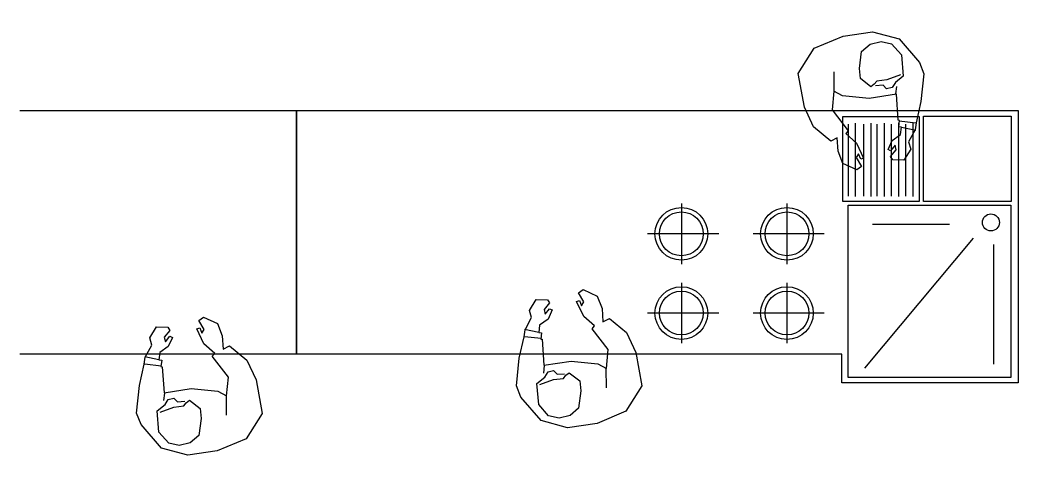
# Model space of a CAD drawing. Header units: millimetres. Extents: x 114 to 1075, y 58 to 426.
# Drawn here: x 701.032 to 705.542, y 423.787 to 425.807 of the extents above; entities that cross this region are included whole.
import ezdxf

# ---------------------------------------------------------------- set-up
doc = ezdxf.new("R2010")
doc.units = ezdxf.units.MM
doc.layers.add('arredii', color=80, linetype='Continuous')

# ---------------------------------------------------------------- blocks, each defined once
blk = doc.blocks.new('Eh-p4')
at = {"color": 9}
blk.add_lwpolyline([(0.1365, -0.0347), (0.1266, 0.0895), (0.0872, 0.2039), (0.0577, 0.2374), (0.1384, 0.265), (0.2468, 0.2157), (0.2567, 0.2295), (0.3099, 0.1921), (0.3828, 0.1763), (0.3847, 0.1901), (0.3591, 0.194), (0.3729, 0.2078), (0.4182, 0.194), (0.4281, 0.2177), (0.3847, 0.2729), (0.3256, 0.2808), (0.2665, 0.2709), (0.2744, 0.3025), (0.1936, 0.3636), (0.0971, 0.3833), (-0.0566, 0.3754), (-0.1512, 0.2788), (-0.1748, 0.1388), (-0.163, 0.0048), (-0.1039, -0.1037), (0.0202, -0.1687), (0.0754, -0.1766), (0.1936, -0.1352), (0.2823, -0.0919), (0.3118, -0.08), (0.3591, -0.0386), (0.3926, -0.0406), (0.434, 0.0008), (0.4202, 0.0501), (0.4044, 0.056), (0.3808, 0.0245), (0.3591, 0.0245), (0.3788, 0.0501), (0.3709, 0.06), (0.3355, 0.0324), (0.3177, -0.011), (0.2862, -0.0228), (0.2823, -0.011), (0.2547, -0.0209), (0.2527, -0.015)], close=True, dxfattribs=at)
for points in [[(0.0577, 0.2354), (-0.0271, 0.2157)], [(0.0557, -0.0721), (0.0636, -0.0071), (0.0577, 0.0383), (0.0695, 0.0521), (0.0774, 0.0698), (0.0301, 0.1073), (-0.0152, 0.1014), (-0.0881, 0.0738), (-0.1118, 0.0284), (-0.1118, -0.0228), (-0.0901, -0.0662), (-0.031, -0.0978), (0.0636, -0.084), (0.0833, -0.0426), (0.103, -0.0228), (0.103, 0.0028), (0.0833, 0.0146), (0.0774, 0.0481)], [(0.1345, -0.0327), (0.103, -0.0445)], [(0.2567, -0.0189), (0.2823, -0.0899)], [(0.2862, -0.0228), (0.3138, -0.082)]]:
    blk.add_lwpolyline(points, dxfattribs=at)

msp = doc.modelspace()

# ---------------------------------------------------------------- linework, layer by layer
at = {"layer": 'arredii', "ltscale": 0.3}
for p, q in [((701.0324, 425.3973), (702.2824, 425.3973)), ((702.2824, 425.3973), (702.2824, 424.2973)), ((704.8084, 425.0094), (704.8084, 425.3399)), ((704.879, 425.0094), (704.879, 425.3399)), ((704.9391, 425.0094), (704.9391, 425.3399)), ((705.0032, 425.0094), (705.0032, 425.3399)), ((705.0686, 425.0094), (705.0686, 425.3399)), ((704.7757, 425.0107), (704.7757, 425.336)), ((704.8463, 425.0107), (704.8463, 425.336)), ((704.9064, 425.0107), (704.9064, 425.336)), ((704.9705, 425.0107), (704.9705, 425.336)), ((705.0359, 425.0107), (705.0359, 425.336)), ((704.021, 424.9771), (704.021, 424.7036)), ((704.4982, 424.9771), (704.4982, 424.7036)), ((705.2331, 424.8826), (704.8853, 424.8826)), ((704.1897, 424.8399), (703.8679, 424.8399)), ((704.6669, 424.8399), (704.3451, 424.8399)), ((705.3395, 424.8201), (704.8485, 424.2341)), ((705.4322, 424.7923), (705.4322, 424.2508)), ((704.021, 424.6196), (704.021, 424.3462)), ((704.4982, 424.6196), (704.4982, 424.3462)), ((704.1897, 424.4824), (703.8679, 424.4824)), ((704.6669, 424.4824), (704.3451, 424.4824)), ((702.2824, 424.2973), (701.0324, 424.2973))]:
    msp.add_line(p, q, dxfattribs=at)
msp.add_lwpolyline([(704.7458, 424.1673), (704.7458, 424.2973), (702.2824, 424.2973), (702.2824, 425.3973), (705.5424, 425.3973), (705.5424, 424.1673), (704.7458, 424.1673)], dxfattribs=at)
for points in [[(705.095, 424.986), (704.7513, 424.986), (704.7513, 425.3712), (705.095, 425.3712)], [(705.5109, 424.9872), (705.1155, 424.9872), (705.1155, 425.3725), (705.5109, 425.3725)], [(705.5099, 424.1916), (704.7754, 424.1916), (704.7754, 424.9701), (705.5099, 424.9701)]]:
    msp.add_lwpolyline(points, close=True, dxfattribs=at)
for centre, radius in [((704.021, 424.8404), 0.1191), ((704.021, 424.8404), 0.0991), ((704.4982, 424.8404), 0.1191), ((704.4982, 424.8404), 0.0991), ((705.4197, 424.8919), 0.0386), ((704.021, 424.4824), 0.1191), ((704.021, 424.4824), 0.0991), ((704.4982, 424.4824), 0.1191), ((704.4982, 424.4824), 0.0991)]:
    msp.add_circle(centre, radius, dxfattribs=at)

# ---------------------------------------------------------------- block references
at = {"layer": 'arredii', "ltscale": 1.5, "xscale": -1}
for p, rotation in [((704.9276, 425.5959), 103.3476161244905), ((703.4646, 424.1216), 283.3476161244906), ((701.7486, 423.9975), 283.3476161244906)]:
    msp.add_blockref('Eh-p4', p, dxfattribs=dict(at, rotation=rotation))

doc.saveas('drawing.dxf')
